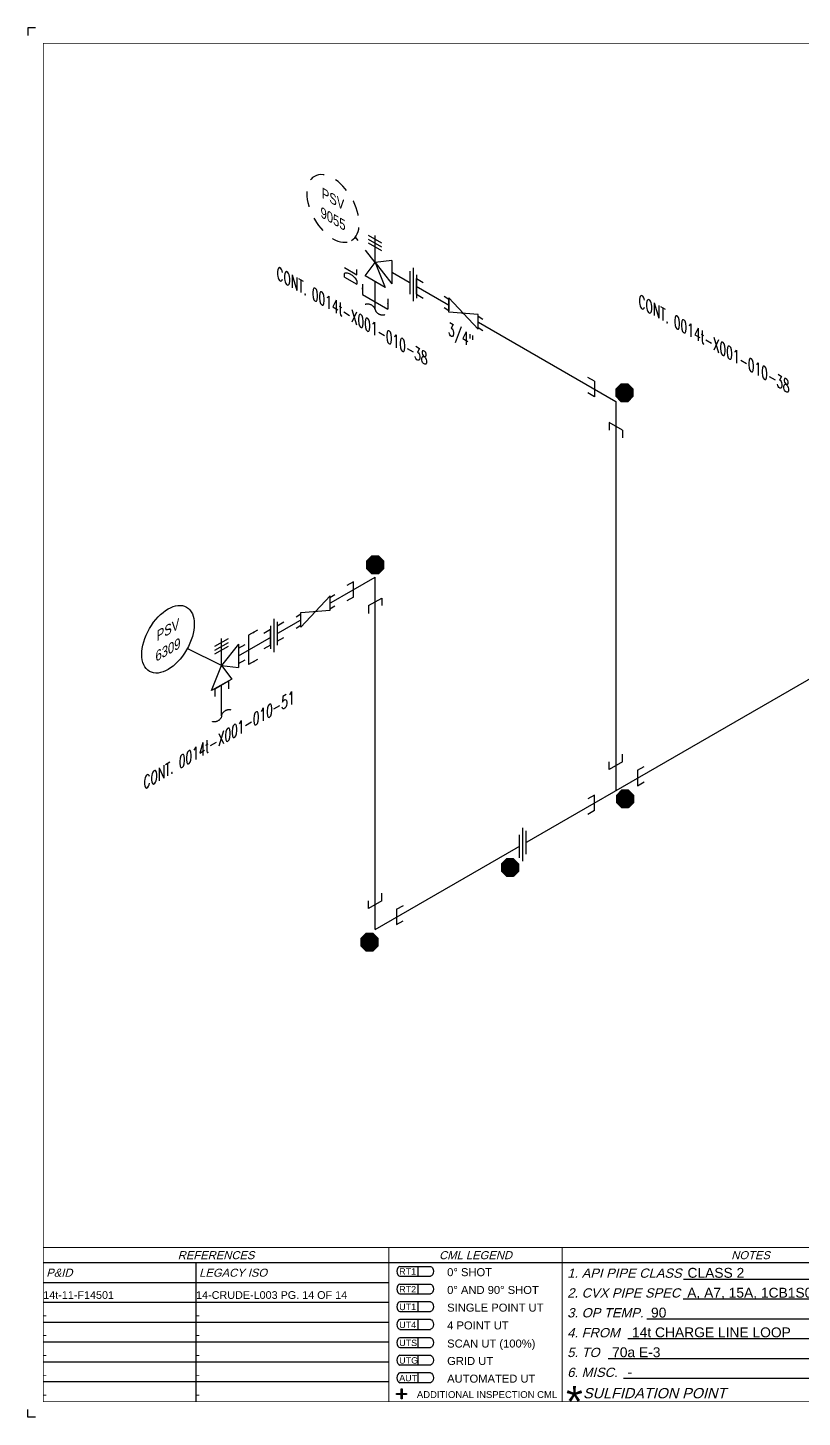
# Model space of a CAD drawing. Header units: inches. Extents: x 0 to 17.2, y 0 to 11.2.
# Drawn here: x 0 to 6.27, y 0 to 11.25 of the extents above; entities that cross this region are included whole.
import ezdxf
from ezdxf.enums import TextEntityAlignment as Align

# ---------------------------------------------------------------- set-up
doc = ezdxf.new("R2010")
doc.units = ezdxf.units.IN
doc.header["$MEASUREMENT"] = 0
doc.linetypes.add('HIDDEN2', pattern=[0.1875, 0.125, -0.0625])
for name, color, linetype in [('BORDER', 3, 'Continuous'), ('BORDERTEXT', 7, 'Continuous'), ('Continuation', 7, 'Continuous'), ('DL', 20, 'Continuous'), ('FITTINGS', 4, 'Continuous'), ('PART_PCML', 7, 'Continuous'), ('PIPE-ANNO', 150, 'HIDDEN2'), ('TEXT', 7, 'Continuous'), ('UNAS.PIPE', 251, 'Continuous')]:
    doc.layers.add(name, color=color, linetype=linetype)
doc.layers.add('PIPE', color=7, linetype='Continuous', lineweight=30)
doc.styles.add('FEASStandard', font='arial.ttf')
doc.styles.add('ISO30', font='simplex.shx', dxfattribs={"width": 0.85, "oblique": 30, "height": 0.075})
doc.styles.add('PART_Standard', font='romans', dxfattribs={"width": 0.8, "height": 0.09})
doc.styles.add('Richmond', font='arial.ttf')
doc.styles.add('SIMPLEX', font='ROMANS')
doc.styles.get("Standard").update_dxf_attribs({"font": 'arial.ttf'})
doc.dimstyles.new('Richmond', dxfattribs={"dimtxt": 0.18, "dimasz": 0.18, "dimexe": 0.18, "dimexo": 0.0625, "dimgap": 0.09, "dimtad": 0, "dimtih": 1, "dimtoh": 1, "dimdec": 4, "dimzin": 0, "dimdsep": 46, "dimtxsty": 'Richmond', "dimcen": 0.09, "dimadec": 0, "dimazin": 0, "dimtfac": 1, "dimtdec": 4, "dimtofl": 0, "dimtmove": 0, "dimatfit": 3, "dimfxl": 1, "dimtolj": 1, "dimtzin": 0, "dimarcsym": 0})

# ---------------------------------------------------------------- blocks, each defined once
blk = doc.blocks.new('Border')
h = blk.add_hatch(color=256)
h.dxf.hatch_style = 1
h.paths.add_polyline_path([(3.147, 0.317), (3.11, 0.317), (3.11, 0.31), (3.147, 0.31), (3.147, 0.273), (3.154, 0.273), (3.154, 0.31), (3.191, 0.31), (3.191, 0.317), (3.154, 0.317), (3.154, 0.354), (3.147, 0.354)])
blk.add_line((5.432, 1.244), (7.435, 1.244))
for points in [[(5.43, 1.083), (7.435, 1.083)], [(5.136, 0.922), (7.435, 0.922)], [(4.982, 0.762), (7.435, 0.762)], [(4.822, 0.601), (7.435, 0.601)], [(3.147, 0.317), (3.147, 0.354), (3.154, 0.354), (3.154, 0.317)], [(4.947, 0.44), (7.435, 0.44)], [(3.147, 0.31), (3.11, 0.31), (3.11, 0.317), (3.147, 0.317)], [(3.154, 0.31), (3.154, 0.273), (3.147, 0.273), (3.147, 0.31)], [(3.154, 0.317), (3.191, 0.317), (3.191, 0.31), (3.154, 0.31)]]:
    blk.add_lwpolyline(points)
at = {"layer": 'BORDER'}
for p, q in [((7.5, 1.375), (0.25, 1.375)), ((1.487, 0.25), (1.487, 1.375)), ((1.487, 1.214), (0.25, 1.214)), ((3.048, 1.214), (1.487, 1.214)), ((1.487, 1.054), (0.25, 1.054)), ((3.048, 1.054), (1.487, 1.054)), ((1.487, 0.893), (0.25, 0.893)), ((3.048, 0.893), (1.487, 0.893)), ((1.487, 0.732), (0.25, 0.732)), ((3.048, 0.732), (1.487, 0.732)), ((1.487, 0.571), (0.25, 0.571)), ((3.048, 0.571), (1.487, 0.571)), ((1.487, 0.411), (0.25, 0.411)), ((3.048, 0.411), (1.487, 0.411))]:
    blk.add_line(p, q, dxfattribs=at)
at = {"layer": 'BORDER', "const_width": 0.005}
blk.add_lwpolyline([(0.25, 0.25), (17.25, 0.25), (17.25, 11.25), (0.25, 11.25)], close=True, dxfattribs=at)
at = {"layer": 'BORDER', "const_width": 0.00833}
for points in [[(17.25, 1.5), (0.25, 1.5)], [(3.048, 0.25), (3.048, 1.5)], [(4.45, 0.25), (4.45, 1.5)]]:
    blk.add_lwpolyline(points, dxfattribs=at)
at = {"layer": 'BORDERTEXT', "color": 7, "linetype": 'Continuous'}
for p, q in [((3.137, 1.346), (3.383, 1.346)), ((3.137, 1.267), (3.383, 1.267)), ((3.137, 1.202), (3.383, 1.202)), ((3.137, 1.123), (3.383, 1.123))]:
    blk.add_line(p, q, dxfattribs=at)
at = {"layer": 'BORDERTEXT'}
for p, q in [((3.283, 1.346), (3.283, 1.267)), ((3.283, 1.202), (3.283, 1.123)), ((3.283, 1.059), (3.283, 0.98)), ((3.283, 1.059), (3.283, 0.98)), ((3.283, 0.915), (3.283, 0.836)), ((3.283, 0.915), (3.283, 0.836)), ((3.283, 0.768), (3.283, 0.689)), ((3.283, 0.768), (3.283, 0.689)), ((3.283, 0.626), (3.283, 0.548)), ((3.283, 0.626), (3.283, 0.548)), ((3.283, 0.483), (3.283, 0.405)), ((3.283, 0.483), (3.283, 0.405))]:
    blk.add_line(p, q, dxfattribs=at)
at = {"layer": 'BORDERTEXT', "color": 7}
for p, q in [((3.383, 1.059), (3.137, 1.059)), ((3.137, 0.98), (3.383, 0.98)), ((3.383, 0.915), (3.137, 0.915)), ((3.137, 0.836), (3.383, 0.836)), ((3.383, 0.768), (3.137, 0.768)), ((3.137, 0.689), (3.383, 0.689)), ((3.383, 0.626), (3.137, 0.626)), ((3.137, 0.548), (3.383, 0.548)), ((3.383, 0.483), (3.137, 0.483)), ((3.137, 0.405), (3.383, 0.405))]:
    blk.add_line(p, q, dxfattribs=at)
at = {"layer": 'BORDERTEXT'}
for centre in [(3.137, 1.307), (3.137, 1.163), (3.137, 1.02), (3.137, 0.876), (3.137, 0.729), (3.137, 0.587), (3.137, 0.444)]:
    blk.add_ellipse(centre, major_axis=(0, -0.0394), ratio=0.624439, start_param=3.141593, end_param=6.283185, dxfattribs=at)
at = {"layer": 'BORDERTEXT', "extrusion": (0, 0, -1)}
for centre in [(3.383, 1.307), (3.383, 1.163), (3.383, 1.02), (3.383, 0.876), (3.383, 0.729), (3.383, 0.587), (3.383, 0.444)]:
    blk.add_ellipse(centre, major_axis=(0, -0.0394), ratio=0.624439, start_param=3.141593, end_param=6.283185, dxfattribs=at)
at = {"layer": 'BORDERTEXT', "style": 'FEASStandard', "oblique": 15}
for s, p in [('REFERENCES', (1.649, 1.437)), ('CML LEGEND', (3.749, 1.437)), ('NOTES', (5.975, 1.437))]:
    blk.add_text(s, height=0.065, dxfattribs=at).set_placement(p, align=Align.MIDDLE)
for s, p in [('P&ID', (0.275, 1.295)), ('LEGACY ISO', (1.512, 1.295))]:
    blk.add_text(s, height=0.065, dxfattribs=at).set_placement(p, align=Align.MIDDLE_LEFT)
at = {"layer": 'BORDERTEXT', "style": 'FEASStandard'}
for s, height, p in [('RT1', 0.0518, (3.131, 1.279)), ('0%%D SHOT', 0.0648, (3.519, 1.267)), ('RT2', 0.0518, (3.131, 1.135)), ('0%%D AND 90%%D SHOT', 0.0648, (3.519, 1.123)), ('UT1', 0.0518, (3.131, 0.992)), ('SINGLE POINT UT', 0.0648, (3.519, 0.98)), ('4 POINT UT', 0.0648, (3.519, 0.836)), ('UT4', 0.0518, (3.131, 0.847)), ('UTS', 0.0518, (3.131, 0.701)), ('SCAN UT (100%%%)', 0.0648, (3.519, 0.689)), ('UTG', 0.0518, (3.131, 0.559)), ('GRID UT', 0.0648, (3.519, 0.548)), ('AUT', 0.0518, (3.131, 0.416)), ('AUTOMATED UT', 0.0648, (3.519, 0.405)), ('ADDITIONAL INSPECTION CML', 0.055, (3.274, 0.281))]:
    blk.add_text(s, height=height, dxfattribs=at).set_placement(p)
at = {"layer": 'BORDERTEXT', "style": 'FEASStandard', "oblique": 15}
for s, height, p in [('1. API PIPE CLASS', 0.075, (4.491, 1.254)), ('2. CVX PIPE SPEC', 0.075, (4.491, 1.094)), ('3. OP TEMP.', 0.075, (4.491, 0.933)), ('4. FROM ', 0.075, (4.491, 0.772)), ('5. TO ', 0.075, (4.491, 0.612)), ('6. MISC. ', 0.075, (4.491, 0.451)), ('SULFIDATION POINT', 0.08333, (4.619, 0.278))]:
    blk.add_text(s, height=height, dxfattribs=at).set_placement(p)
at = {"layer": 'BORDERTEXT', "insert": (4.481, 0.378), "char_height": 0.25, "attachment_point": 1, "style": 'FEASStandard'}
blk.add_mtext('*', dxfattribs=at)
blk = doc.blocks.new('BORDER TEXT')
at = {"layer": 'BORDERTEXT'}
for tag, p, height, style in [('API_PIPE_CLASS', (5.464, 1.254), 0.08, 'Richmond'), ('MATERIAL1', (12.263, 1.211), 0.08, 'Richmond'), ('P&ID_#1', (0.25, 1.083), 0.0625, 'FEASStandard'), ('LINE_#1', (1.487, 1.083), 0.0625, 'FEASStandard'), ('CVX_PIPE_SPEC', (5.462, 1.093), 0.08, 'Richmond'), ('OP_TEMP', (5.169, 0.932), 0.08, 'Richmond'), ('MATERIAL2', (12.263, 1.04), 0.08, 'Richmond'), ('P&ID_#2', (0.25, 0.922), 0.0625, 'FEASStandard'), ('LINE_#2', (1.487, 0.922), 0.0625, 'FEASStandard'), ('MATERIAL3', (12.263, 0.868), 0.08, 'Richmond'), ('P&ID_#3', (0.25, 0.762), 0.0625, 'FEASStandard'), ('LINE_#3', (1.487, 0.762), 0.0625, 'FEASStandard'), ('FROM', (5.015, 0.772), 0.08, 'Richmond'), ('TO', (4.854, 0.611), 0.08, 'Richmond'), ('MATERIAL4', (12.263, 0.696), 0.08, 'Richmond'), ('P&ID_#4', (0.25, 0.601), 0.0625, 'FEASStandard'), ('LINE_#4', (1.487, 0.601), 0.0625, 'FEASStandard'), ('MATERIAL5', (12.263, 0.525), 0.08, 'Richmond'), ('P&ID_#5', (0.25, 0.44), 0.0625, 'FEASStandard'), ('LINE_#5', (1.487, 0.44), 0.0625, 'FEASStandard'), ('MISC', (4.979, 0.451), 0.08, 'Richmond'), ('INSULATION', (12.928, 0.414), 0.0625, 'FEASStandard'), ('P&ID_#6', (0.25, 0.28), 0.0625, 'FEASStandard'), ('LINE_#6', (1.487, 0.28), 0.0625, 'FEASStandard'), ('PWHT', (12.928, 0.281), 0.0625, 'FEASStandard')]:
    blk.add_attdef(tag, p, '', height=height, dxfattribs=dict(at, style=style))
at = {"layer": 'BORDERTEXT', "style": 'FEASStandard'}
for tag, p in [('DR.BY', (11.075, 0.562)), ('DR.BY_DATE', (11.95, 0.562)), ('CHK_BY', (11.075, 0.354)), ('CHK._BY_DATE', (11.95, 0.354))]:
    blk.add_attdef(tag, text='', height=0.1, dxfattribs=at).set_placement(p, align=Align.MIDDLE_CENTER)
at = {"layer": 'BORDERTEXT', "style": 'PART_Standard', "width": 0.8}
for tag, p in [('PLANT_NUMBER', (13.938, 0.384)), ('SYSTEM_NUMBER', (14.812, 0.384)), ('CIRCUIT_NUMBER', (15.688, 0.384)), ('SHEET_NUMBER', (16.5, 0.384)), ('REVISION', (17.062, 0.384))]:
    blk.add_attdef(tag, text='', height=0.15, dxfattribs=at).set_placement(p, align=Align.MIDDLE_CENTER)
blk = doc.blocks.new('3_VALVE_THREAD_PSV_330')
at = {"color": 0, "linetype": 'ByBlock', "lineweight": -2}
for p, q in [((0.054, 0.156), (-0.054, 0.219)), ((0.054, 0.125), (-0.054, 0.187)), ((0.054, 0.094), (-0.054, 0.156))]:
    blk.add_line(p, q, dxfattribs=at)
blk.add_wipeout([(0.135, 0.016), (0, 0), (-0.081, -0.109), (0.081, -0.203), (0, 0), (0.135, -0.172)], dxfattribs=at)
for p, q in [((0, 0), (0, 0.219)), ((0.135, 0.016), (0, 0)), ((0.135, 0.016), (0.135, -0.172)), ((-0.081, -0.109), (0, 0)), ((0.081, -0.203), (-0.081, -0.109)), ((0, 0), (0.135, -0.172)), ((0, 0), (0.081, -0.203))]:
    blk.add_line(p, q, dxfattribs=at)
blk = doc.blocks.new('2_UNION_THREAD_30')
at = {"color": 0, "linetype": 'ByBlock', "lineweight": -2}
blk.add_wipeout([(-0.027, -0.109), (0.027, -0.078), (0.027, 0.109), (-0.027, 0.078)], dxfattribs=at)
for p, q in [((0, 0.135), (0, -0.135)), ((-0.027, 0.078), (-0.027, -0.109)), ((0.027, 0.109), (0.027, -0.078))]:
    blk.add_line(p, q, dxfattribs=at)
blk = doc.blocks.new('2_SOCKET_SINGLE_30')
at = {"color": 0, "linetype": 'ByBlock', "lineweight": -2}
for p, q in [((0, 0.063), (0.054, 0.094)), ((0, 0.063), (0, -0.063)), ((0, -0.063), (0.054, -0.031))]:
    blk.add_line(p, q, dxfattribs=at)
blk = doc.blocks.new('*U95')
blk.add_wipeout([(0.051, -0.107), (-0.051, -0.166), (0, 0), (-0.051, 0.107), (0.051, 0.166), (0, 0)]).dxf.layer = 'FITTINGS'
at = {"layer": 'FITTINGS'}
blk.add_lwpolyline([(0.051, -0.107), (-0.051, 0.107), (0.051, 0.166), (-0.051, -0.166)], close=True, dxfattribs=at)
at = {"layer": 'FITTINGS', "xscale": -0.7320126629850954, "yscale": 0.7320126629850954, "zscale": 0.7320126629850954}
for p, rotation in [((0, 0.136), 300.0000000000001), ((0, -0.136), 120)]:
    blk.add_blockref('2_SOCKET_SINGLE_30', p, dxfattribs=dict(at, rotation=rotation))
blk = doc.blocks.new('2_ELBOW_SOCKET_30')
at = {"color": 0, "linetype": 'ByBlock', "lineweight": -2}
for p, q in [((0.174, 0.163), (0.228, 0.194)), ((0.174, 0.163), (0.174, 0.038)), ((0.174, 0.038), (0.228, 0.069)), ((-0.054, -0.232), (0.054, -0.17)), ((0.054, -0.17), (0.054, -0.232)), ((-0.054, -0.232), (-0.054, -0.295))]:
    blk.add_line(p, q, dxfattribs=at)
blk = doc.blocks.new('1_Text_330')
at = {"layer": 'TEXT', "style": 'PART_Standard', "oblique": 330, "width": 0.8}
blk.add_attdef('3/4"', (0, 0), '', height=0.09, rotation=330, dxfattribs=at)
blk = doc.blocks.new('1_ID-BUBBLE_INSTRUMENT_330')
at = {"color": 0, "linetype": 'ByBlock', "lineweight": -2, "extrusion": (0, 0, -1)}
blk.add_ellipse((0, 0), major_axis=(0.15, -0.26), ratio=0.57735, dxfattribs=at)
at = {"color": 0, "linetype": 'ByBlock', "lineweight": -2, "oblique": 330}
for tag, p in [('INST.TYPE', (0.019, 0.067)), ('NUM', (0.019, -0.094))]:
    blk.add_attdef(tag, text='', height=0.075, rotation=330, dxfattribs=at).set_placement(p, align=Align.MIDDLE_CENTER)
blk = doc.blocks.new('2_TEE_SOCKET_30')
at = {"color": 0, "linetype": 'ByBlock', "lineweight": -2}
for p, q in [((0.054, 0.232), (-0.054, 0.17)), ((-0.054, 0.17), (-0.054, 0.232)), ((0.054, 0.232), (0.054, 0.295)), ((0.174, 0.163), (0.228, 0.194)), ((0.174, 0.163), (0.174, 0.038)), ((0.174, 0.038), (0.228, 0.069)), ((-0.054, -0.232), (0.054, -0.17)), ((0.054, -0.17), (0.054, -0.232)), ((-0.054, -0.232), (-0.054, -0.295))]:
    blk.add_line(p, q, dxfattribs=at)
blk = doc.blocks.new('1_Cont_330')
at = {"layer": 'Continuation', "style": 'PART_Standard', "oblique": 330, "width": 0.8}
blk.add_attdef('CONT.', (0, 0), '', height=0.09, rotation=330, dxfattribs=at)
blk = doc.blocks.new('1_BREAK-PIPE_PIPE_00')
at = {"color": 0, "linetype": 'ByBlock', "lineweight": -2}
for centre, major_axis in [((0.03, -0.092), (0, 0.101)), ((-0.03, 0.092), (0, -0.101))]:
    blk.add_ellipse(centre, major_axis=major_axis, ratio=0.711978, start_param=0.427466, end_param=3.141593, dxfattribs=at)
blk = doc.blocks.new('1_Tilde_30')
at = {"layer": 'PIPE-ANNO', "xscale": -0.5000000000000001, "yscale": 0.5000000000000001, "zscale": 0.5000000000000001, "rotation": 114.4010914305396}
blk.add_blockref('1_BREAK-PIPE_PIPE_00', (0, 0), dxfattribs=at)
blk = doc.blocks.new('DL_Vert_30')
at = {"layer": 'DL', "style": 'ISO30', "oblique": 30, "width": 0.85}
blk.add_text('DL', height=0.1, rotation=90, dxfattribs=at).set_placement((0, 0))
blk = doc.blocks.new('2_ELBOW_SOCKET_330')
at = {"color": 0, "linetype": 'ByBlock', "lineweight": -2}
for p, q in [((0.174, -0.163), (0.174, -0.038)), ((0.174, -0.038), (0.228, -0.069)), ((0.054, -0.232), (-0.054, -0.17)), ((-0.054, -0.17), (-0.054, -0.232)), ((0.174, -0.163), (0.228, -0.194)), ((0.054, -0.232), (0.054, -0.295))]:
    blk.add_line(p, q, dxfattribs=at)
blk = doc.blocks.new('1_ID-BUBBLE_INSTRUMENT_30')
at = {"color": 0, "linetype": 'ByBlock', "lineweight": -2}
blk.add_ellipse((0, 0), major_axis=(-0.15, -0.26), ratio=0.57735, dxfattribs=at)
at = {"color": 0, "linetype": 'ByBlock', "lineweight": -2, "oblique": 30}
for tag, p in [('INST.TYPE', (-0.019, 0.067)), ('NUM', (-0.019, -0.094))]:
    blk.add_attdef(tag, text='', height=0.075, rotation=30, dxfattribs=at).set_placement(p, align=Align.MIDDLE_CENTER)
blk = doc.blocks.new('Socket_30')
at = {"color": 0, "linetype": 'ByBlock', "lineweight": -2}
for p, q in [((0, 0.0313), (0.0271, 0.0469)), ((0, 0.0313), (0, -0.0313)), ((0, -0.0313), (0.0271, -0.0156))]:
    blk.add_line(p, q, dxfattribs=at)
blk = doc.blocks.new('2_UNION_SOCKET_30')
at = {"color": 0, "linetype": 'ByBlock', "lineweight": -2}
blk.add_wipeout([(-0.054, -0.219), (0.054, -0.156), (0.054, 0.219), (-0.054, 0.156)], dxfattribs=at)
for p, q in [((0, 0.269), (0, -0.269)), ((-0.054, 0.156), (-0.054, -0.219)), ((0.054, 0.219), (0.054, -0.156))]:
    blk.add_line(p, q, dxfattribs=at)
at = {"color": 0, "linetype": 'ByBlock', "lineweight": -2, "zscale": 4}
for p, xscale, yscale in [((-0.054, -0.031), -4, -4), ((0.054, 0.031), 4, 4)]:
    blk.add_blockref('Socket_30', p, dxfattribs=dict(at, xscale=xscale, yscale=yscale))
blk = doc.blocks.new('*U113')
blk.add_wipeout([(-0.051, -0.107), (0.051, -0.166), (0, 0), (0.051, 0.107), (-0.051, 0.166), (0, 0)]).dxf.layer = 'FITTINGS'
at = {"layer": 'FITTINGS'}
blk.add_lwpolyline([(-0.051, -0.107), (0.051, 0.107), (-0.051, 0.166), (0.051, -0.166)], close=True, dxfattribs=at)
at = {"layer": 'FITTINGS', "xscale": 0.7320126629850954, "yscale": 0.7320126629850954, "zscale": 0.7320126629850954}
for p, rotation in [((0, 0.136), 59.99999999999999), ((0, -0.136), 239.9999999999999)]:
    blk.add_blockref('2_SOCKET_SINGLE_30', p, dxfattribs=dict(at, rotation=rotation))
blk = doc.blocks.new('PART_PCML')
blk.add_hatch(color=0).paths.add_polyline_path([(-0.07, -0.029), (-0.029, -0.07), (0.029, -0.07), (0.07, -0.029), (0.07, 0.029), (0.029, 0.07), (-0.029, 0.07), (-0.07, 0.029)])
at = {"color": 7, "const_width": 0.009}
blk.add_lwpolyline([(-0.07, 0.029), (-0.029, 0.07), (0.029, 0.07), (0.07, 0.029), (0.07, -0.029), (0.029, -0.07), (-0.029, -0.07), (-0.07, -0.029), (-0.07, 0.029), (-0.029, 0.07)], dxfattribs=at)
at = {"color": 18, "true_color": 0x000000}
blk.add_lwpolyline([(-0.029, 0.07), (-0.07, 0.029), (-0.07, -0.029), (-0.029, -0.07), (0.029, -0.07), (0.07, -0.029), (0.07, 0.029), (0.029, 0.07)], close=True, dxfattribs=at)
at = {"color": 7, "true_color": 0xffffff, "style": 'SIMPLEX', "width": 0.8, "flags": 1}
for tag, p in [('CIRCUIT', (-0.094, 0.089)), ('DM', (-0.053, -0.133)), ('TYPE', (-0.075, -0.204))]:
    blk.add_attdef(tag, p, '', height=0.0586, dxfattribs=at)
at = {"color": 7, "true_color": 0xffffff, "style": 'SIMPLEX', "width": 0.8}
blk.add_attdef('DMDISP', text='', height=0.0586, dxfattribs=at).set_placement((0, 0), align=Align.MIDDLE_CENTER)
blk = doc.blocks.new('*U96')
at = {"color": 20, "linetype": 'ByBlock', "ltscale": 0.7}
blk.add_line((-0.103, 0.122), (0.103, 0.003), dxfattribs=at)
for points in [[(-0.103, 0.204), (-0.103, 0.122)], [(0.103, 0.086), (0.103, 0.003)]]:
    blk.add_leader(points, dimstyle='Richmond', override={"dimasz": 0.04, "dimgap": 0.09, "dimtad": 0}, dxfattribs=at)
blk = doc.blocks.new('DL Bracket 30')
at = {"color": 20, "linetype": 'ByBlock', "ltscale": 0.7}
blk.add_line((0.054, 0.15), (0.054, -0.087), dxfattribs=at)
for points in [[(0.126, 0.191), (0.054, 0.15)], [(0.126, -0.046), (0.054, -0.087)]]:
    blk.add_leader(points, dimstyle='Richmond', override={"dimasz": 0.04, "dimgap": 0.09, "dimtad": 0}, dxfattribs=at)

msp = doc.modelspace()

# ---------------------------------------------------------------- linework, layer by layer
for p, q in [((0, 11.25), (0, 11.188)), ((0.062, 11.25), (0, 11.25)), ((0, 0), (0, 0.062)), ((0.062, 0), (0, 0))]:
    msp.add_line(p, q)
at = {"layer": 'PIPE'}
for p, q in [((2.811, 9.35), (4.76, 8.225)), ((4.76, 8.225), (4.76, 5.075)), ((1.704, 6.164), (2.811, 6.803)), ((2.811, 3.95), (2.811, 6.803)), ((2.811, 3.95), (7.358, 6.575))]:
    msp.add_line(p, q, dxfattribs=at)
at = {"layer": 'UNAS.PIPE'}
for p, q in [((2.811, 8.969), (2.811, 9.35)), ((1.569, 6.086), (1.291, 6.223)), ((1.569, 5.68), (1.569, 5.93))]:
    msp.add_line(p, q, dxfattribs=at)
at = {"layer": 'UNAS.PIPE', "linetype": 'ByBlock', "lineweight": -2}
for p, q in [((1.515, 6.243), (1.623, 6.305)), ((1.569, 6.086), (1.569, 6.305)), ((1.515, 6.211), (1.623, 6.274)), ((1.515, 6.18), (1.623, 6.242)), ((1.704, 6.258), (1.569, 6.086)), ((1.704, 6.258), (1.704, 6.071)), ((1.488, 5.883), (1.569, 6.086)), ((1.569, 6.086), (1.704, 6.071)), ((1.569, 6.086), (1.65, 5.977)), ((1.65, 5.977), (1.488, 5.883))]:
    msp.add_line(p, q, dxfattribs=at)

# ---------------------------------------------------------------- block references
msp.add_blockref('DL_Vert_30', (2.662, 9.159))
at = {"xscale": -1, "rotation": 359.9999999999978}
msp.add_blockref('1_Tilde_30', (2.811, 8.969), dxfattribs=at)
at = {"layer": 'BORDER'}
msp.add_blockref('Border', (-0.125, -0.125), dxfattribs=at)
at = {"layer": 'BORDERTEXT'}
ref = msp.add_blockref('BORDER TEXT', (-0.125, -0.125), dxfattribs=at)
ref.add_attrib('MISC', '-', (4.854, 0.326), dxfattribs={"height": 0.08, "style": 'Richmond'})
ref.add_attrib('TO', '70a E-3', (4.729, 0.486), dxfattribs={"height": 0.08, "style": 'Richmond'})
ref.add_attrib('FROM', '14t CHARGE LINE LOOP', (4.89, 0.647), dxfattribs={"height": 0.08, "style": 'Richmond'})
ref.add_attrib('OP_TEMP', '90', (5.044, 0.807), dxfattribs={"height": 0.08, "style": 'Richmond'})
ref.add_attrib('CVX_PIPE_SPEC', 'A, A7, 15A, 1CB1S01, 1CS12', (5.337, 0.968), dxfattribs={"height": 0.08, "style": 'Richmond'})
ref.add_attrib('API_PIPE_CLASS', 'CLASS 2', (5.339, 1.129), dxfattribs={"height": 0.08, "style": 'Richmond'})
ref.add_attrib('LINE_#6', '-', (1.362, 0.155), dxfattribs={"height": 0.0625, "style": 'FEASStandard'})
ref.add_attrib('LINE_#5', '-', (1.362, 0.315), dxfattribs={"height": 0.0625, "style": 'FEASStandard'})
ref.add_attrib('LINE_#4', '-', (1.362, 0.476), dxfattribs={"height": 0.0625, "style": 'FEASStandard'})
ref.add_attrib('LINE_#3', '-', (1.362, 0.637), dxfattribs={"height": 0.0625, "style": 'FEASStandard'})
ref.add_attrib('LINE_#2', '-', (1.362, 0.797), dxfattribs={"height": 0.0625, "style": 'FEASStandard'})
ref.add_attrib('LINE_#1', '14-CRUDE-L003 PG. 14 OF 14', (1.362, 0.958), dxfattribs={"height": 0.0625, "style": 'FEASStandard'})
ref.add_attrib('P&ID_#6', '-', (0.125, 0.155), dxfattribs={"height": 0.0625, "style": 'FEASStandard'})
ref.add_attrib('P&ID_#5', '-', (0.125, 0.315), dxfattribs={"height": 0.0625, "style": 'FEASStandard'})
ref.add_attrib('P&ID_#4', '-', (0.125, 0.476), dxfattribs={"height": 0.0625, "style": 'FEASStandard'})
ref.add_attrib('P&ID_#3', '-', (0.125, 0.637), dxfattribs={"height": 0.0625, "style": 'FEASStandard'})
ref.add_attrib('P&ID_#2', '-', (0.125, 0.797), dxfattribs={"height": 0.0625, "style": 'FEASStandard'})
ref.add_attrib('P&ID_#1', '14t-11-F14501', (0.125, 0.958), dxfattribs={"height": 0.0625, "style": 'FEASStandard'})
at = {"layer": 'Continuation'}
msp.add_blockref('1_Cont_330', (4.944, 8.992), dxfattribs=at).add_auto_attribs({'CONT.': 'CONT. 0014t-X001-010-38'})
at = {"layer": 'FITTINGS', "xscale": -1}
for name, p in [('2_ELBOW_SOCKET_30', (4.76, 8.225)), ('2_ELBOW_SOCKET_330', (2.811, 6.803))]:
    msp.add_blockref(name, p, dxfattribs=at)
at = {"layer": 'FITTINGS', "linetype": 'ByBlock', "lineweight": -2, "xscale": 2, "yscale": 2, "zscale": 2}
msp.add_blockref('Socket_30', (1.704, 6.164), dxfattribs=at)
at = {"layer": 'FITTINGS', "xscale": -1, "rotation": 300.0000000000001}
msp.add_blockref('2_TEE_SOCKET_30', (4.76, 5.075), dxfattribs=at)
at = {"layer": 'FITTINGS', "rotation": 120}
msp.add_blockref('2_ELBOW_SOCKET_330', (2.811, 3.95), dxfattribs=at)
at = {"layer": 'PART_PCML', "color": 13}
for p in [(4.829, 8.295), (2.812, 6.902), (4.834, 5.006), (2.765, 3.847)]:
    msp.add_blockref('PART_PCML', p, dxfattribs=at).add_auto_attribs({'DMDISP': '85A'})
at = {"layer": 'PIPE'}
ref = msp.add_blockref('1_Cont_330', (0.444, 5.572), dxfattribs=dict(at, xscale=-1))
ref.add_attrib('CONT.', 'CONT. 0014t-X001-010-51', dxfattribs={"layer": 'Continuation', "height": 0.09, "rotation": 30, "style": 'PART_Standard', "oblique": 30, "width": 0.8}).set_placement((1.525, 5.472), align=Align.MIDDLE_CENTER)
at = {"layer": 'PIPE-ANNO', "xscale": -0.5000000000000001, "yscale": 0.5000000000000001, "zscale": 0.5000000000000001, "rotation": 300.0000000000006}
msp.add_blockref('1_BREAK-PIPE_PIPE_00', (1.569, 5.68), dxfattribs=at)
at = {"layer": 'UNAS.PIPE'}
msp.add_blockref('1_ID-BUBBLE_INSTRUMENT_30', (1.135, 6.299), dxfattribs=at).add_auto_attribs({'INST.TYPE': 'PSV', 'NUM': '6309'})
at = {"layer": 'UNAS.PIPE', "linetype": 'ByBlock', "lineweight": -2, "xscale": 2, "yscale": -2, "zscale": 2, "rotation": 299.9999999999999}
msp.add_blockref('Socket_30', (1.569, 5.93), dxfattribs=at)

# ---------------------------------------------------------------- next in the draw order: block references
at = {"layer": 'FITTINGS', "xscale": -1}
msp.add_blockref('2_UNION_THREAD_30', (3.12, 9.171), dxfattribs=at)
at = {"layer": 'FITTINGS', "rotation": 60.00000000000041}
msp.add_blockref('*U95', (3.526, 8.937), dxfattribs=at)
at = {"layer": 'FITTINGS', "xscale": 0.5, "yscale": 0.5, "zscale": 0.5}
msp.add_blockref('2_UNION_SOCKET_30', (1.991, 6.33), dxfattribs=at)
at = {"layer": 'FITTINGS'}
msp.add_blockref('2_UNION_THREAD_30', (4.003, 4.638), dxfattribs=at)
at = {"layer": 'UNAS.PIPE'}
msp.add_blockref('3_VALVE_THREAD_PSV_330', (2.811, 9.35), dxfattribs=at)

# ---------------------------------------------------------------- next in the draw order: linework, layer by layer
at = {"layer": 'UNAS.PIPE', "linetype": 'HIDDEN2'}
msp.add_line((2.811, 9.35), (2.651, 9.555), dxfattribs=at)

# ---------------------------------------------------------------- next in the draw order: block references
msp.add_blockref('DL Bracket 30', (1.733, 6.181))
at = {"layer": 'Continuation'}
msp.add_blockref('1_Cont_330', (2.014, 9.218), dxfattribs=at).add_auto_attribs({'CONT.': 'CONT. 0014t-X001-010-38'})
at = {"layer": 'DL'}
msp.add_blockref('*U96', (2.811, 8.969), dxfattribs=at)
at = {"layer": 'FITTINGS', "yscale": -1}
msp.add_blockref('2_SOCKET_SINGLE_30', (3.147, 9.156), dxfattribs=at)
at = {"layer": 'FITTINGS', "rotation": 299.9999999999998}
msp.add_blockref('*U113', (2.328, 6.524), dxfattribs=at)
at = {"layer": 'PART_PCML', "color": 13}
msp.add_blockref('PART_PCML', (3.903, 4.45), dxfattribs=at).add_auto_attribs({'DMDISP': '85A'})
at = {"layer": 'TEXT'}
msp.add_blockref('1_Text_330', (3.401, 8.768), dxfattribs=at).add_auto_attribs({'3/4"': '3/4"'})
at = {"layer": 'UNAS.PIPE', "linetype": 'HIDDEN2'}
msp.add_blockref('1_ID-BUBBLE_INSTRUMENT_330', (2.47, 9.787), dxfattribs=at).add_auto_attribs({'INST.TYPE': 'PSV', 'NUM': '9055'})

doc.saveas('drawing.dxf')
